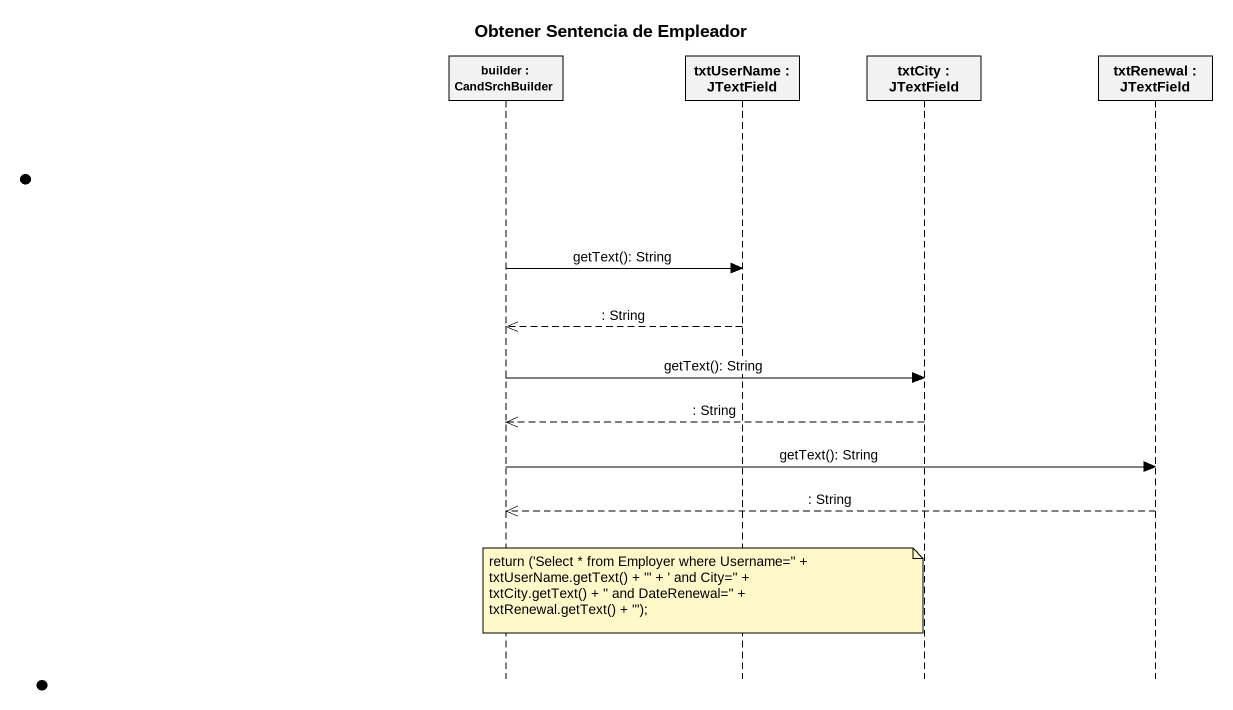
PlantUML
@startuml
title Obtener Sentencia de Empleador
hide footbox
participant "builder : CandSrchBuilder" as builder
participant "txtUserName : JTextField" as txtUserName
participant "txtCity : JTextField" as txtCity
participant "txtRenewal : JTextField" as txtRenewal

builder -> txtUserName : getText(): String
txtUserName -->> builder : : String
builder -> txtCity : getText(): String
txtCity -->> builder : : String
builder -> txtRenewal : getText(): String
txtRenewal -->> builder : : String
note over txtUserName
  return ('Select * from Employer where Username='' +
  txtUserName.getText() + ''' + ' and City='' +
  txtCity.getText() + '' and DateRenewal='' +
  txtRenewal.getText() + ''');
end note
@enduml
